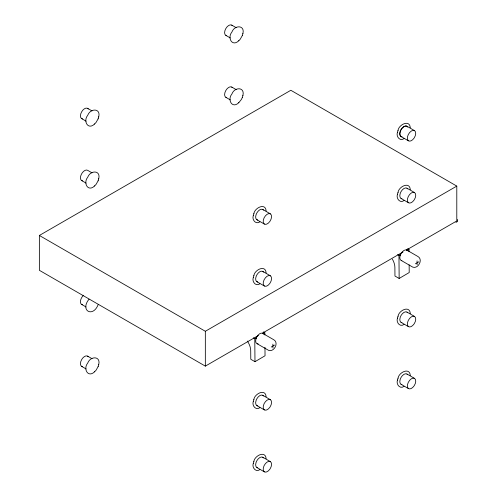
<?xml version="1.0" encoding="UTF-8"?>
<svg xmlns="http://www.w3.org/2000/svg" width="497" height="497" viewBox="0 0 497 497"><rect width="100%" height="100%" fill="white"/><g stroke="black" fill="none" stroke-linecap="round" stroke-linejoin="round"><path stroke-width="0.75" d="M98.692 116.957C101.084 108.017 90.33 108.122 87.733 115.273C82.837 121.106 88.118 130.469 94.666 123.927M98.692 178.901C101.084 169.962 90.33 170.067 87.733 177.218C82.837 183.045 88.118 192.414 94.666 185.872M98.692 364.73C101.084 355.796 90.33 355.902 87.733 363.052C82.837 368.88 88.118 378.242 94.666 371.706M242.865 33.721C245.251 24.782 234.497 24.887 231.9 32.038C227.005 37.865 232.292 47.234 238.833 40.692M242.865 95.666C245.251 86.726 234.497 86.832 231.9 93.983C227.005 99.81 232.292 109.178 238.833 102.637M253.321 215.505C251.681 219.432 255.632 224.936 259.838 221.879M253.321 277.45C251.681 281.377 255.632 286.881 259.838 283.818M253.321 401.334C251.681 405.266 255.632 410.771 259.838 407.708M253.321 463.279C251.681 467.211 255.632 472.715 259.838 469.653M397.47 132.277C395.836 136.209 399.787 141.713 403.986 138.651M397.488 194.215C395.854 198.141 399.805 203.646 404.005 200.583M397.488 318.099C395.854 322.031 399.805 327.535 404.005 324.473M397.488 380.043C395.854 383.97 399.805 389.48 404.005 386.417M94.542 124.057L96.039 122.479L98.151 118.783M94.542 186.002L96.039 184.424L98.151 180.728M94.542 371.837L96.039 370.259L98.151 366.556M238.715 40.822L240.213 39.244L242.319 35.542M238.715 102.767L241.387 99.462L242.319 97.487M253.861 213.679C254.545 207.914 265.622 202.354 266.125 210.989M253.861 275.624C254.545 269.859 265.622 264.292 266.125 272.934M253.861 399.513C254.545 393.742 265.622 388.182 266.125 396.817M253.861 461.458C254.545 455.687 265.622 450.127 266.125 458.762M398.01 130.456C398.693 124.685 409.776 119.125 410.273 127.76M398.035 192.389C398.718 186.617 409.795 181.057 410.292 189.699M398.035 316.272C398.718 310.507 409.795 304.947 410.292 313.582M398.035 378.217C398.718 372.452 409.795 366.892 410.292 375.527M98.126 118.87L98.741 116.783M98.126 180.815L98.741 178.727M98.126 366.643L98.741 364.562M242.294 35.635L242.915 33.547M242.294 97.58L242.915 95.492M253.271 215.673L253.886 213.592M253.271 277.618L253.886 275.537M253.271 401.508L253.886 399.42M253.271 463.452L253.886 461.365M397.42 132.45L398.041 130.363M397.438 194.383L398.06 192.296M397.438 318.273L398.06 316.185M397.438 380.217L398.06 378.13M255.986 338.817L256.545 337.407M400.153 255.582L400.712 254.172M98.126 304.704C92.945 317.987 79.706 310.588 89.031 299.2M263.522 331.89L264.839 332.655L263.193 333.673L262.428 333.207L273.828 339.786C279.128 342.75 274.108 352.33 268.641 350.385L257.241 343.806M407.689 248.655L409.012 249.419L407.366 250.438L406.602 249.972L418.002 256.551C423.301 259.515 418.281 269.088 412.808 267.15L401.408 260.565M264.963 347.297L265.038 355.771L254.98 361.692L254.781 338.575L256.477 337.581M409.143 264.826L409.211 272.536L399.153 278.457L398.954 255.34L400.65 254.34M271.238 347.043L274.586 345.067M415.405 263.808L418.76 261.832M258.446 335.456L205.336 366.121L39.369 270.306L39.369 235.46L290.832 90.28L456.793 186.102L456.793 220.948L406.366 250.059M39.369 235.46L205.336 331.282L456.793 186.102M262.484 333.127L403.005 251.998M455.954 222.395L457.631 221.426L457.631 219.494M231.764 25.117L236.168 27.658M406.95 126.257L414.492 130.618A5.927 3.423 -60 0 1 412.616 139.794A5.927 3.423 -60 0 1 407.484 136.83A5.927 3.423 -60 0 1 414.492 130.618M225.837 35.386L230.241 37.927M401.023 136.526L408.565 140.881M406.968 188.195L414.51 192.55A5.927 3.423 -60 0 1 412.634 201.726A5.927 3.423 -60 0 1 407.503 198.763A5.927 3.423 -60 0 1 414.51 192.55M231.764 87.062L236.168 89.603M225.837 97.325L230.241 99.866M401.042 198.458L408.584 202.813M397.631 254.576L398.954 255.34M399.153 278.457L394.96 276.034L394.885 267.367A11.853 6.778 59.5 0 0 392.369 259.142M87.596 108.352L91.995 110.893M262.801 209.485L270.343 213.84A5.927 3.423 -60 0 1 268.461 223.023A5.927 3.423 -60 0 1 263.329 220.059A5.927 3.423 -60 0 1 270.343 213.84M81.67 118.621L86.068 121.162M256.874 219.749L264.416 224.104M406.968 312.079L414.51 316.434A5.927 3.423 -60 0 1 412.634 325.616A5.927 3.423 -60 0 1 407.503 322.652A5.927 3.423 -60 0 1 414.51 316.434M401.042 322.348L408.584 326.703M91.995 172.838L87.596 170.297A5.927 3.423 -60 0 0 81.309 174.404A5.927 3.423 -60 0 0 82.533 180.833M262.801 271.43L270.343 275.785A5.927 3.423 -60 0 1 268.461 284.967A5.927 3.423 -60 0 1 263.329 282.004A5.927 3.423 -60 0 1 270.343 275.785M256.874 281.693L264.416 286.048M81.67 180.566L86.068 183.107M406.968 374.024L414.51 378.379A5.927 3.423 -60 0 1 412.634 387.561A5.927 3.423 -60 0 1 407.503 384.597A5.927 3.423 -60 0 1 414.51 378.379M401.042 384.293L408.584 388.648M253.464 337.817L254.781 338.575M254.98 361.692L250.786 359.269L250.712 350.602A11.853 6.778 59.5 0 0 247.369 341.072M262.801 395.314L270.343 399.675A5.927 3.423 -60 0 1 268.461 408.851A5.927 3.423 -60 0 1 263.329 405.887A5.927 3.423 -60 0 1 270.343 399.675M81.67 304.45L86.068 306.991M256.874 405.583L264.416 409.938M87.596 356.132L91.995 358.672M262.801 457.259L270.343 461.614A5.927 3.423 -60 0 1 268.461 470.796A5.927 3.423 -60 0 1 263.329 467.832A5.927 3.423 -60 0 1 270.343 461.614M81.67 366.395L86.068 368.936M256.874 467.528L264.416 471.883M417.064 260.894L417.101 264.746M409.012 249.419L409.031 251.73M272.896 344.129L272.928 347.981M264.839 332.655L264.858 334.966M205.336 331.282L205.336 366.121M401.911 384.56A5.927 3.423 -60 0 1 401.06 377.416A5.927 3.423 -60 0 1 407.664 374.682M257.738 467.795A5.927 3.423 -60 0 1 256.893 460.651A5.927 3.423 -60 0 1 263.491 457.917M401.911 198.725A5.927 3.423 -60 0 1 401.06 191.581A5.927 3.423 -60 0 1 407.664 188.848M401.911 322.615A5.927 3.423 -60 0 1 401.06 315.471A5.927 3.423 -60 0 1 407.664 312.737M257.738 281.961A5.927 3.423 -60 0 1 256.893 274.816A5.927 3.423 -60 0 1 263.491 272.089M401.862 136.774A5.927 3.423 -60 0 1 401.079 129.605A5.927 3.423 -60 0 1 407.664 126.903M257.738 220.016A5.927 3.423 -60 0 1 256.874 212.909A5.927 3.423 -60 0 1 263.466 210.101M257.738 405.85A5.927 3.423 -60 0 1 256.893 398.706A5.927 3.423 -60 0 1 263.491 395.972M226.707 97.598A5.927 3.423 -60 0 1 225.837 90.485A5.927 3.423 -60 0 1 232.434 87.677M82.533 366.662A5.927 3.423 -60 0 1 81.67 359.555A5.927 3.423 -60 0 1 88.261 356.747M82.533 118.889A5.927 3.423 -60 0 1 81.67 111.775A5.927 3.423 -60 0 1 88.261 108.973M226.707 35.654A5.927 3.423 -60 0 1 225.837 28.54A5.927 3.423 -60 0 1 232.434 25.738M82.533 304.723A5.927 3.423 -60 0 1 80.477 301.089A5.927 3.423 -60 0 1 83.546 295.274M401.893 136.793A5.927 3.423 -60 0 1 401.023 129.68A5.927 3.423 -60 0 1 407.615 126.878M258.179 343.905A5.927 3.423 -60 0 1 256.719 337.065A5.927 3.423 -60 0 1 263.491 334.027M401.862 260.664A5.927 3.423 -60 0 1 401.079 253.489A5.927 3.423 -60 0 1 407.664 250.792"/></g></svg>
